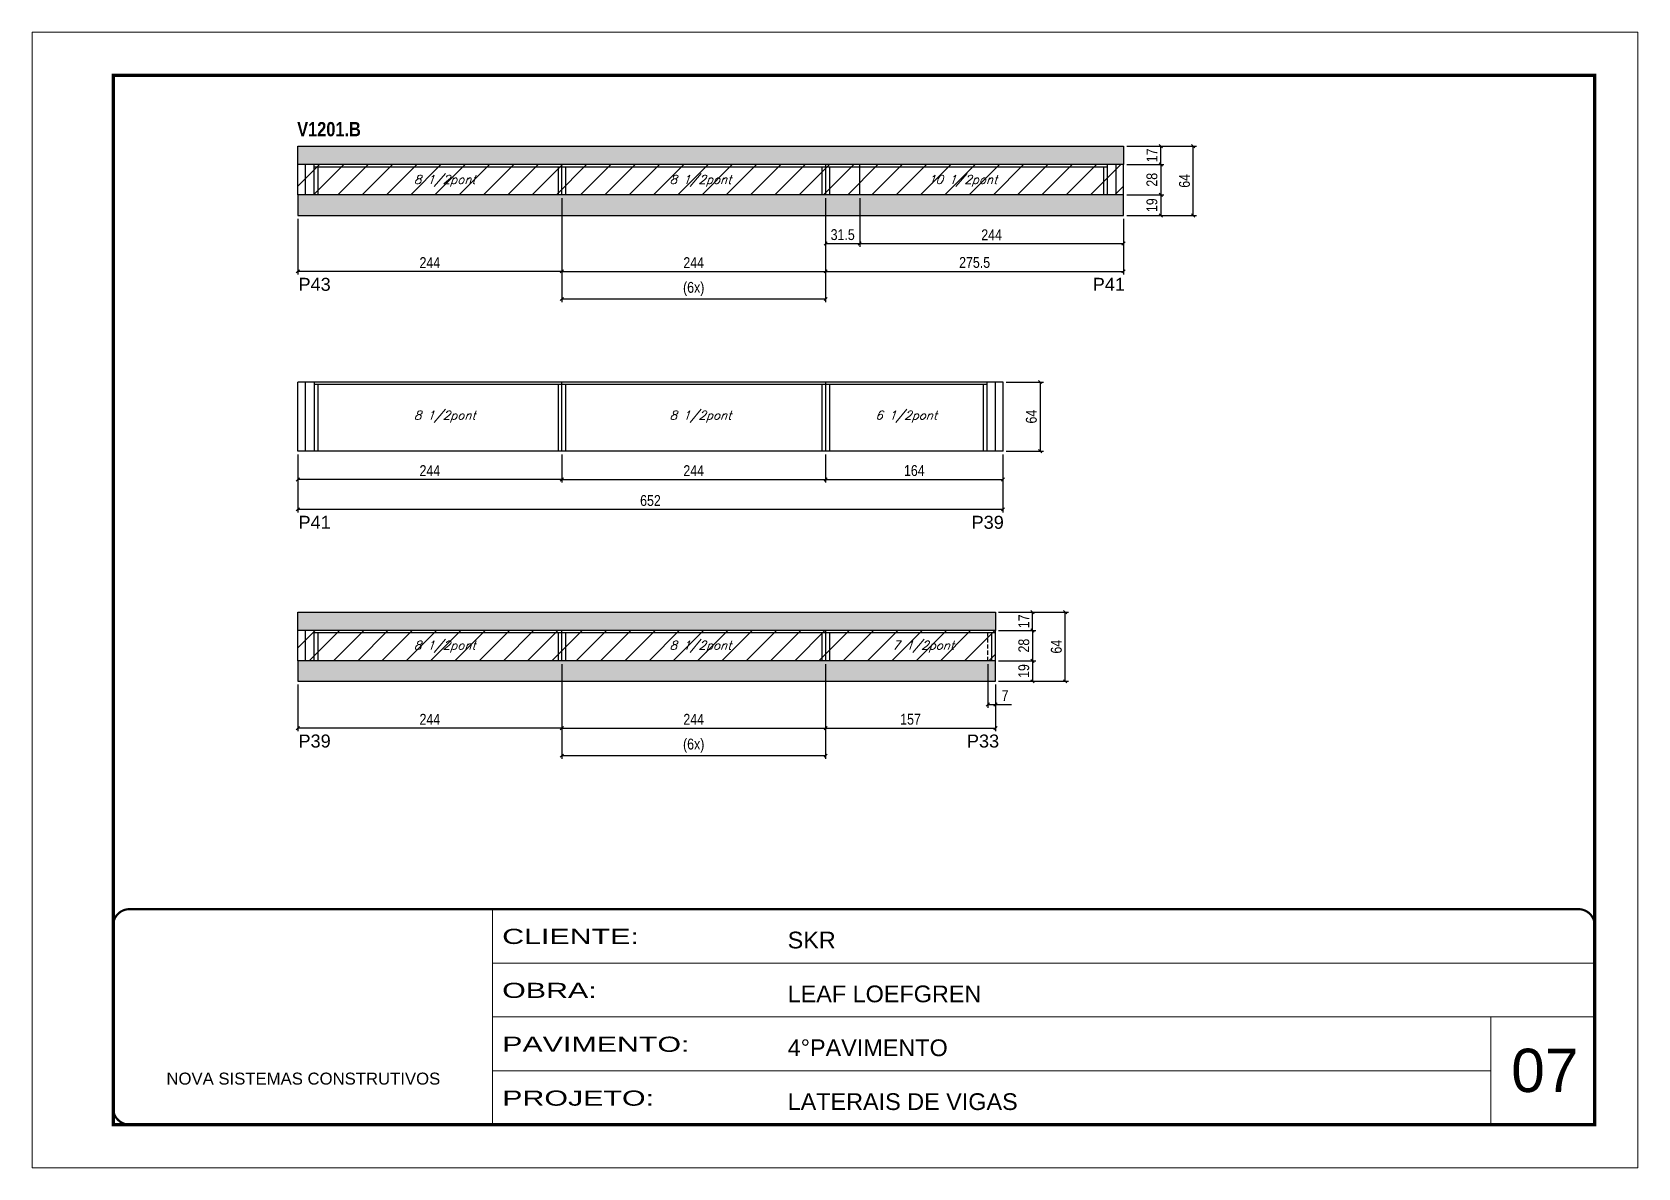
# Model space of a CAD drawing. Extents: x 3309 to 9563, y -2522 to 14608.
# Drawn here: x 6493 to 7978, y 12409 to 13459 of the extents above; entities that cross this region are included whole.
import ezdxf

# ---------------------------------------------------------------- set-up
doc = ezdxf.new("R2010")
doc.units = 0
for name, pattern in [('CONTINUO', [0]), ('DASHED', [0.75, 0.5, -0.25]), ('HIDDEN', [0.375, 0.25, -0.125])]:
    doc.linetypes.add(name, pattern=pattern)
for name, color, linetype in [('5', 5, 'Continuous'), ('COTA', 241, 'Continuous'), ('NOMENCLATURA', 7, 'Continuous'), ('Painéis', 200, 'Continuous'), ('SARR_2.2x7', 40, 'Continuous'), ('SARR_3.5x7', 81, 'Continuous'), ('texto', 7, 'Continuous')]:
    doc.layers.add(name, color=color, linetype=linetype)
for name, color, linetype, lineweight in [('CARIMBO', 255, 'Continuous', 9), ('Folhas', 255, 'Continuous', 9), ('Hachura', 251, 'Continuous', 9), ('SARRAFO DE PRESSAO', 251, 'DASHED', 9)]:
    doc.layers.add(name, color=color, linetype=linetype, lineweight=lineweight)
doc.styles.add('ARIAL', font='arial.ttf')
doc.styles.add('COTA TECNICA', font='techl___.ttf', dxfattribs={"height": 10})
doc.styles.add('Romans', font='romans.shx')
doc.styles.get("Standard").update_dxf_attribs({"font": 'arial.ttf'})
doc.styles.add('TECNICA', font='techb___.ttf', dxfattribs={"height": 10})
doc.styles.add('Tecnologia', font='')
doc.styles.get('Tecnologia').set_extended_font_data('Forgotten Futurist')
doc.dimstyles.new('PAINEL', dxfattribs={"dimtxt": 10, "dimasz": 3, "dimexe": 3, "dimexo": 3, "dimgap": 3, "dimtad": 1, "dimdec": 1, "dimzin": 12, "dimdsep": 46, "dimtxsty": 'COTA TECNICA', "dimblk1": 'OBLIQUE', "dimblk2": 'OBLIQUE', "dimsah": 1, "dimcen": 0.9, "dimclrd": 4, "dimclre": 4, "dimclrt": 240, "dimadec": 1, "dimazin": 3, "dimtfac": 1, "dimtdec": 1, "dimtmove": 0, "dimatfit": 3, "dimfxl": 1, "dimtolj": 1, "dimtzin": 12, "dimarcsym": 0})

# ---------------------------------------------------------------- blocks, each defined once
blk = doc.blocks.new('9999999999')
at = {"color": 30, "linetype": 'CONTINUO'}
for p, q in [((98564.6, 34230.2), (98564.6, 34429.4)), ((98564.6, 34379.6), (99584, 34379.6)), ((98564.6, 34329.8), (99488, 34329.8)), ((99584, 34329.8), (99488, 34329.8)), ((99488, 34329.8), (99488, 34230.2)), ((98564.6, 34280), (99488, 34280))]:
    blk.add_line(p, q, dxfattribs=at)
at = {"color": 30, "linetype": 'CONTINUO', "const_width": 2}
blk.add_lwpolyline([(99584, 34230.2), (99584, 34414.4, 0.414214), (99569, 34429.4), (98229, 34429.4, 0.414214), (98214, 34414.4), (98214, 34245.2, 0.414214), (98229, 34230.2), (99584, 34230.2)], format="xyb", dxfattribs=at)
at = {"layer": 'Folhas'}
blk.add_lwpolyline([(98139, 34190.2), (99624, 34190.2), (99624, 35240.2), (98139, 35240.2)], close=True, dxfattribs=at)
at = {"layer": 'Folhas', "color": 30, "const_width": 3}
blk.add_lwpolyline([(98214, 34230.2), (99584, 34230.2), (99584, 35200.2), (98214, 35200.2)], close=True, dxfattribs=at)
at = {"color": 7, "linetype": 'Continuous', "ltscale": 5, "style": 'ARIAL'}
for s, height, p in [('SKR', 15.48, (98837.7, 34393.1)), ('LEAF LOEFGREN', 15.483, (98837.7, 34343.3)), ('4°PAVIMENTO', 15.483, (98837.7, 34293.5)), ('NOVA SISTEMAS CONSTRUTIVOS', 11.059, (98263.2, 34267.2)), ('LATERAIS DE VIGAS', 15.483, (98837.7, 34243.7))]:
    blk.add_text(s, height=height, dxfattribs=at).set_placement(p)
at = {"layer": 'Folhas', "color": 7, "style": 'Tecnologia', "width": 1.5}
for s, p in [('CLIENTE:', (98573.7, 34397.2)), ('OBRA:', (98573.7, 34347.3)), ('PAVIMENTO:', (98573.7, 34297.5)), ('PROJETO:', (98573.7, 34247.7))]:
    blk.add_text(s, height=14, dxfattribs=at).set_placement(p)
blk = doc.blocks.new('_Oblique')
at = {"color": 0, "linetype": 'ByBlock', "lineweight": -2}
blk.add_line((-0.5, -0.5), (0.5, 0.5), dxfattribs=at)
blk = doc.blocks.new('*D904')
at = {"layer": 'COTA', "color": 4, "linetype": 'ByBlock', "lineweight": -2, "transparency": 16777216}
for p, q in [((6982.7, 13305.8), (6982.7, 13235.1)), ((6738.7, 13286.8), (6738.7, 13235.1)), ((6982.7, 13238.1), (6738.7, 13238.1))]:
    blk.add_line(p, q, dxfattribs=at)
at = {"layer": 'Defpoints', "color": 0, "linetype": 'ByBlock', "transparency": 16777216}
for p in [(6982.7, 13308.8), (6738.7, 13289.8), (6738.7, 13238.1)]:
    blk.add_point(p, dxfattribs=at)
at = {"layer": 'COTA', "color": 4, "linetype": 'ByBlock', "lineweight": -2, "transparency": 16777216, "xscale": 3, "yscale": 3, "zscale": 3, "rotation": 180}
blk.add_blockref('_Oblique', (6738.7, 13238.1), dxfattribs=at)
at = {"layer": 'COTA', "color": 4, "linetype": 'ByBlock', "lineweight": -2, "transparency": 16777216, "xscale": 3, "yscale": 3, "zscale": 3}
blk.add_blockref('_Oblique', (6982.7, 13238.1), dxfattribs=at)
at = {"layer": 'COTA', "color": 240, "linetype": 'ByBlock', "transparency": 16777216, "insert": (6860.7, 13246.2), "char_height": 10, "attachment_point": 5, "style": 'COTA TECNICA'}
blk.add_mtext('\\A1;244', dxfattribs=at)
blk = doc.blocks.new('*D905')
at = {"layer": 'COTA', "color": 4, "lineweight": -2, "transparency": 16777216}
for p, q in [((6982.7, 13305.8), (6982.7, 13235.1)), ((7226.7, 13305.8), (7226.7, 13235.1)), ((6982.7, 13238.1), (7226.7, 13238.1))]:
    blk.add_line(p, q, dxfattribs=at)
at = {"layer": 'Defpoints', "color": 0, "transparency": 16777216}
for p in [(6982.7, 13308.8, 0), (7226.7, 13308.8, 0), (7226.7, 13238.1)]:
    blk.add_point(p, dxfattribs=at)
at = {"layer": 'COTA', "color": 4, "lineweight": -2, "transparency": 16777216, "xscale": 3, "yscale": 3, "zscale": 3, "rotation": 180}
blk.add_blockref('_Oblique', (6982.7, 13238.1), dxfattribs=at)
at = {"layer": 'COTA', "color": 4, "lineweight": -2, "transparency": 16777216, "xscale": 3, "yscale": 3, "zscale": 3}
blk.add_blockref('_Oblique', (7226.7, 13238.1), dxfattribs=at)
at = {"layer": 'COTA', "color": 240, "transparency": 16777216, "insert": (7104.7, 13246.2), "char_height": 10, "attachment_point": 5, "style": 'COTA TECNICA'}
blk.add_mtext('\\A1;244', dxfattribs=at)
blk = doc.blocks.new('*D906')
at = {"layer": 'COTA', "color": 4, "lineweight": -2, "transparency": 16777216}
for p, q in [((7226.7, 13305.8), (7226.7, 13235.1)), ((7502.2, 13286.8), (7502.2, 13235.1)), ((7226.7, 13238.1), (7502.2, 13238.1))]:
    blk.add_line(p, q, dxfattribs=at)
at = {"layer": 'Defpoints', "color": 0, "transparency": 16777216}
for p in [(7226.7, 13308.8, 0), (7502.2, 13289.8), (7502.2, 13238.1)]:
    blk.add_point(p, dxfattribs=at)
at = {"layer": 'COTA', "color": 4, "lineweight": -2, "transparency": 16777216, "xscale": 3, "yscale": 3, "zscale": 3, "rotation": 180}
blk.add_blockref('_Oblique', (7226.7, 13238.1), dxfattribs=at)
at = {"layer": 'COTA', "color": 4, "lineweight": -2, "transparency": 16777216, "xscale": 3, "yscale": 3, "zscale": 3}
blk.add_blockref('_Oblique', (7502.2, 13238.1), dxfattribs=at)
at = {"layer": 'COTA', "color": 240, "transparency": 16777216, "insert": (7364.5, 13246.3), "char_height": 10, "attachment_point": 5, "style": 'COTA TECNICA'}
blk.add_mtext('\\A1;275.5', dxfattribs=at)
blk = doc.blocks.new('*D907')
at = {"layer": 'COTA', "color": 4, "lineweight": -2, "transparency": 16777216}
for p, q in [((7505.2, 13336.8), (7539.6, 13336.8)), ((7536.6, 13336.8), (7536.6, 13308.8)), ((7505.2, 13308.8), (7539.6, 13308.8))]:
    blk.add_line(p, q, dxfattribs=at)
at = {"layer": 'Defpoints', "color": 0, "transparency": 16777216}
for p in [(7502.2, 13336.8, 0), (7502.2, 13308.8, 0), (7536.6, 13308.8)]:
    blk.add_point(p, dxfattribs=at)
at = {"layer": 'COTA', "color": 4, "lineweight": -2, "transparency": 16777216, "xscale": 3, "yscale": 3, "zscale": 3}
for p, rotation in [((7536.6, 13336.8), 90), ((7536.6, 13308.8), 270)]:
    blk.add_blockref('_Oblique', p, dxfattribs=dict(at, rotation=rotation))
at = {"layer": 'COTA', "color": 240, "transparency": 16777216, "insert": (7528.5, 13322.8), "char_height": 10, "attachment_point": 5, "rotation": 90, "style": 'COTA TECNICA'}
blk.add_mtext('\\A1;28', dxfattribs=at)
blk = doc.blocks.new('*D908')
at = {"layer": 'COTA', "color": 4, "lineweight": -2, "transparency": 16777216}
for p, q in [((6982.7, 13305.8), (6982.7, 13209.6)), ((7226.7, 13305.8), (7226.7, 13209.6)), ((6982.7, 13212.6), (7226.7, 13212.6))]:
    blk.add_line(p, q, dxfattribs=at)
at = {"layer": 'Defpoints', "color": 0, "transparency": 16777216}
for p in [(6982.7, 13308.8, 0), (7226.7, 13308.8, 0), (7226.7, 13212.6)]:
    blk.add_point(p, dxfattribs=at)
at = {"layer": 'COTA', "color": 4, "lineweight": -2, "transparency": 16777216, "xscale": 3, "yscale": 3, "zscale": 3, "rotation": 180}
blk.add_blockref('_Oblique', (6982.7, 13212.6), dxfattribs=at)
at = {"layer": 'COTA', "color": 4, "lineweight": -2, "transparency": 16777216, "xscale": 3, "yscale": 3, "zscale": 3}
blk.add_blockref('_Oblique', (7226.7, 13212.6), dxfattribs=at)
at = {"layer": 'COTA', "color": 240, "transparency": 16777216, "insert": (7104.7, 13221.8), "char_height": 10, "attachment_point": 5, "style": 'COTA TECNICA'}
blk.add_mtext('\\A1;(6x)', dxfattribs=at)
blk = doc.blocks.new('*D909')
at = {"layer": 'COTA', "color": 4, "lineweight": -2, "transparency": 16777216}
for p, q in [((7505.2, 13308.8), (7539.6, 13308.8)), ((7536.6, 13308.8), (7536.6, 13289.8)), ((7505.2, 13289.8), (7539.6, 13289.8))]:
    blk.add_line(p, q, dxfattribs=at)
at = {"layer": 'Defpoints', "color": 0, "transparency": 16777216}
for p in [(7502.2, 13308.8, 0), (7502.2, 13289.8), (7536.6, 13289.8)]:
    blk.add_point(p, dxfattribs=at)
at = {"layer": 'COTA', "color": 4, "lineweight": -2, "transparency": 16777216, "xscale": 3, "yscale": 3, "zscale": 3}
for p, rotation in [((7536.6, 13308.8), 90), ((7536.6, 13289.8), 270)]:
    blk.add_blockref('_Oblique', p, dxfattribs=dict(at, rotation=rotation))
at = {"layer": 'COTA', "color": 240, "transparency": 16777216, "insert": (7528.5, 13299.3), "char_height": 10, "attachment_point": 5, "rotation": 90, "style": 'COTA TECNICA'}
blk.add_mtext('\\A1;19', dxfattribs=at)
blk = doc.blocks.new('*D910')
at = {"layer": 'COTA', "color": 4, "lineweight": -2, "transparency": 16777216}
for p, q in [((7505.2, 13353.8), (7569.7, 13353.8)), ((7566.7, 13289.8), (7566.7, 13353.8)), ((7505.2, 13289.8), (7569.7, 13289.8))]:
    blk.add_line(p, q, dxfattribs=at)
at = {"layer": 'Defpoints', "color": 0, "transparency": 16777216}
for p in [(7502.2, 13353.8, 0), (7566.7, 13353.8), (7502.2, 13289.8)]:
    blk.add_point(p, dxfattribs=at)
at = {"layer": 'COTA', "color": 4, "lineweight": -2, "transparency": 16777216, "xscale": 3, "yscale": 3, "zscale": 3}
for p, rotation in [((7566.7, 13353.8), 90), ((7566.7, 13289.8), 270)]:
    blk.add_blockref('_Oblique', p, dxfattribs=dict(at, rotation=rotation))
at = {"layer": 'COTA', "color": 240, "transparency": 16777216, "insert": (7558.6, 13321.8), "char_height": 10, "attachment_point": 5, "rotation": 90, "style": 'COTA TECNICA'}
blk.add_mtext('\\A1;64', dxfattribs=at)
blk = doc.blocks.new('*D911')
at = {"layer": 'COTA', "color": 4, "lineweight": -2, "transparency": 16777216}
for p, q in [((7505.2, 13353.8), (7539.6, 13353.8)), ((7536.6, 13336.8), (7536.6, 13353.8)), ((7505.2, 13336.8), (7539.6, 13336.8))]:
    blk.add_line(p, q, dxfattribs=at)
at = {"layer": 'Defpoints', "color": 0, "transparency": 16777216}
for p in [(7502.2, 13353.8, 0), (7536.6, 13353.8), (7502.2, 13336.8, 0)]:
    blk.add_point(p, dxfattribs=at)
at = {"layer": 'COTA', "color": 4, "lineweight": -2, "transparency": 16777216, "xscale": 3, "yscale": 3, "zscale": 3}
for p, rotation in [((7536.6, 13353.8), 90), ((7536.6, 13336.8), 270)]:
    blk.add_blockref('_Oblique', p, dxfattribs=dict(at, rotation=rotation))
at = {"layer": 'COTA', "color": 240, "transparency": 16777216, "insert": (7528.5, 13345.3), "char_height": 10, "attachment_point": 5, "rotation": 90, "style": 'COTA TECNICA'}
blk.add_mtext('\\A1;17', dxfattribs=at)
blk = doc.blocks.new('*D912')
at = {"layer": 'COTA', "color": 4, "lineweight": -2, "transparency": 16777216}
for p, q in [((7226.7, 13305.8), (7226.7, 13260.8)), ((7258.2, 13305.8), (7258.2, 13260.8)), ((7226.7, 13263.8), (7258.2, 13263.8))]:
    blk.add_line(p, q, dxfattribs=at)
at = {"layer": 'Defpoints', "color": 0, "transparency": 16777216}
for p in [(7226.7, 13308.8, 0), (7258.2, 13308.8, 0), (7258.2, 13263.8)]:
    blk.add_point(p, dxfattribs=at)
at = {"layer": 'COTA', "color": 4, "lineweight": -2, "transparency": 16777216, "xscale": 3, "yscale": 3, "zscale": 3, "rotation": 180}
blk.add_blockref('_Oblique', (7226.7, 13263.8), dxfattribs=at)
at = {"layer": 'COTA', "color": 4, "lineweight": -2, "transparency": 16777216, "xscale": 3, "yscale": 3, "zscale": 3}
blk.add_blockref('_Oblique', (7258.2, 13263.8), dxfattribs=at)
at = {"layer": 'COTA', "color": 240, "transparency": 16777216, "insert": (7242.5, 13272), "char_height": 10, "attachment_point": 5, "style": 'COTA TECNICA'}
blk.add_mtext('\\A1;31.5', dxfattribs=at)
blk = doc.blocks.new('*D913')
at = {"layer": 'COTA', "color": 4, "lineweight": -2, "transparency": 16777216}
for p, q in [((7258.2, 13305.8), (7258.2, 13260.8)), ((7502.2, 13286.8), (7502.2, 13260.8)), ((7258.2, 13263.8), (7502.2, 13263.8))]:
    blk.add_line(p, q, dxfattribs=at)
at = {"layer": 'Defpoints', "color": 0, "transparency": 16777216}
for p in [(7258.2, 13308.8, 0), (7502.2, 13289.8, 0), (7502.2, 13263.8)]:
    blk.add_point(p, dxfattribs=at)
at = {"layer": 'COTA', "color": 4, "lineweight": -2, "transparency": 16777216, "xscale": 3, "yscale": 3, "zscale": 3, "rotation": 180}
blk.add_blockref('_Oblique', (7258.2, 13263.8), dxfattribs=at)
at = {"layer": 'COTA', "color": 4, "lineweight": -2, "transparency": 16777216, "xscale": 3, "yscale": 3, "zscale": 3}
blk.add_blockref('_Oblique', (7502.2, 13263.8), dxfattribs=at)
at = {"layer": 'COTA', "color": 240, "transparency": 16777216, "insert": (7380.2, 13271.9), "char_height": 10, "attachment_point": 5, "style": 'COTA TECNICA'}
blk.add_mtext('\\A1;244', dxfattribs=at)
blk = doc.blocks.new('*D2460')
at = {"layer": 'COTA', "color": 4, "linetype": 'ByBlock', "lineweight": -2, "transparency": 16777216}
for p, q in [((6738.7, 13068.8), (6738.7, 13042.8)), ((6982.7, 13068.8), (6982.7, 13042.8)), ((6982.7, 13045.8), (6738.7, 13045.8))]:
    blk.add_line(p, q, dxfattribs=at)
at = {"layer": 'Defpoints', "color": 0, "linetype": 'ByBlock', "transparency": 16777216}
for p in [(6738.7, 13071.8), (6982.7, 13071.8), (6738.7, 13045.8)]:
    blk.add_point(p, dxfattribs=at)
at = {"layer": 'COTA', "color": 4, "linetype": 'ByBlock', "lineweight": -2, "transparency": 16777216, "xscale": 3, "yscale": 3, "zscale": 3, "rotation": 180}
blk.add_blockref('_Oblique', (6738.7, 13045.8), dxfattribs=at)
at = {"layer": 'COTA', "color": 4, "linetype": 'ByBlock', "lineweight": -2, "transparency": 16777216, "xscale": 3, "yscale": 3, "zscale": 3}
blk.add_blockref('_Oblique', (6982.7, 13045.8), dxfattribs=at)
at = {"layer": 'COTA', "color": 240, "linetype": 'ByBlock', "transparency": 16777216, "insert": (6860.7, 13053.9), "char_height": 10, "attachment_point": 5, "style": 'COTA TECNICA'}
blk.add_mtext('\\A1;244', dxfattribs=at)
blk = doc.blocks.new('*D2462')
at = {"layer": 'COTA', "color": 4, "linetype": 'ByBlock', "lineweight": -2, "transparency": 16777216}
for p, q in [((6738.7, 13068.8), (6738.7, 13015.1)), ((7390.7, 13068.8), (7390.7, 13015.1)), ((7390.7, 13018.1), (6738.7, 13018.1))]:
    blk.add_line(p, q, dxfattribs=at)
at = {"layer": 'Defpoints', "color": 0, "linetype": 'ByBlock', "transparency": 16777216}
for p in [(6738.7, 13071.8), (7390.7, 13071.8), (6738.7, 13018.1)]:
    blk.add_point(p, dxfattribs=at)
at = {"layer": 'COTA', "color": 4, "linetype": 'ByBlock', "lineweight": -2, "transparency": 16777216, "xscale": 3, "yscale": 3, "zscale": 3, "rotation": 180}
blk.add_blockref('_Oblique', (6738.7, 13018.1), dxfattribs=at)
at = {"layer": 'COTA', "color": 4, "linetype": 'ByBlock', "lineweight": -2, "transparency": 16777216, "xscale": 3, "yscale": 3, "zscale": 3}
blk.add_blockref('_Oblique', (7390.7, 13018.1), dxfattribs=at)
at = {"layer": 'COTA', "color": 240, "linetype": 'ByBlock', "transparency": 16777216, "insert": (7064.7, 13026.2), "char_height": 10, "attachment_point": 5, "style": 'COTA TECNICA'}
blk.add_mtext('\\A1;652', dxfattribs=at)
blk = doc.blocks.new('*D2461')
at = {"layer": 'COTA', "color": 4, "lineweight": -2, "transparency": 16777216}
for p, q in [((6982.7, 13068.8), (6982.7, 13042.8)), ((7226.7, 13068.8), (7226.7, 13042.8)), ((6982.7, 13045.8), (7226.7, 13045.8))]:
    blk.add_line(p, q, dxfattribs=at)
at = {"layer": 'Defpoints', "color": 0, "transparency": 16777216}
for p in [(6982.7, 13071.8, 0), (7226.7, 13071.8, 0), (7226.7, 13045.8)]:
    blk.add_point(p, dxfattribs=at)
at = {"layer": 'COTA', "color": 4, "lineweight": -2, "transparency": 16777216, "xscale": 3, "yscale": 3, "zscale": 3, "rotation": 180}
blk.add_blockref('_Oblique', (6982.7, 13045.8), dxfattribs=at)
at = {"layer": 'COTA', "color": 4, "lineweight": -2, "transparency": 16777216, "xscale": 3, "yscale": 3, "zscale": 3}
blk.add_blockref('_Oblique', (7226.7, 13045.8), dxfattribs=at)
at = {"layer": 'COTA', "color": 240, "transparency": 16777216, "insert": (7104.7, 13053.9), "char_height": 10, "attachment_point": 5, "style": 'COTA TECNICA'}
blk.add_mtext('\\A1;244', dxfattribs=at)
blk = doc.blocks.new('*D2463')
at = {"layer": 'COTA', "color": 4, "lineweight": -2, "transparency": 16777216}
for p, q in [((7226.7, 13068.8), (7226.7, 13042.8)), ((7390.7, 13068.8), (7390.7, 13042.8)), ((7226.7, 13045.8), (7390.7, 13045.8))]:
    blk.add_line(p, q, dxfattribs=at)
at = {"layer": 'Defpoints', "color": 0, "transparency": 16777216}
for p in [(7226.7, 13071.8, 0), (7390.7, 13071.8, 0), (7390.7, 13045.8)]:
    blk.add_point(p, dxfattribs=at)
at = {"layer": 'COTA', "color": 4, "lineweight": -2, "transparency": 16777216, "xscale": 3, "yscale": 3, "zscale": 3, "rotation": 180}
blk.add_blockref('_Oblique', (7226.7, 13045.8), dxfattribs=at)
at = {"layer": 'COTA', "color": 4, "lineweight": -2, "transparency": 16777216, "xscale": 3, "yscale": 3, "zscale": 3}
blk.add_blockref('_Oblique', (7390.7, 13045.8), dxfattribs=at)
at = {"layer": 'COTA', "color": 240, "transparency": 16777216, "insert": (7308.7, 13053.9), "char_height": 10, "attachment_point": 5, "style": 'COTA TECNICA'}
blk.add_mtext('\\A1;164', dxfattribs=at)
blk = doc.blocks.new('*D2464')
at = {"layer": 'COTA', "color": 4, "lineweight": -2, "transparency": 16777216}
for p, q in [((7393.7, 13135.8), (7428.1, 13135.8)), ((7425.1, 13135.8), (7425.1, 13071.8)), ((7393.7, 13071.8), (7428.1, 13071.8))]:
    blk.add_line(p, q, dxfattribs=at)
at = {"layer": 'Defpoints', "color": 0, "transparency": 16777216}
for p in [(7390.7, 13135.8, 0), (7390.7, 13071.8, 0), (7425.1, 13071.8)]:
    blk.add_point(p, dxfattribs=at)
at = {"layer": 'COTA', "color": 4, "lineweight": -2, "transparency": 16777216, "xscale": 3, "yscale": 3, "zscale": 3}
for p, rotation in [((7425.1, 13135.8), 90), ((7425.1, 13071.8), 270)]:
    blk.add_blockref('_Oblique', p, dxfattribs=dict(at, rotation=rotation))
at = {"layer": 'COTA', "color": 240, "transparency": 16777216, "insert": (7417, 13103.8), "char_height": 10, "attachment_point": 5, "rotation": 90, "style": 'COTA TECNICA'}
blk.add_mtext('\\A1;64', dxfattribs=at)
blk = doc.blocks.new('*D2465')
at = {"layer": 'COTA', "color": 4, "linetype": 'ByBlock', "lineweight": -2, "transparency": 16777216}
for p, q in [((6982.7, 12875.1), (6982.7, 12812.9)), ((6738.7, 12856.1), (6738.7, 12812.9)), ((6982.7, 12815.9), (6738.7, 12815.9))]:
    blk.add_line(p, q, dxfattribs=at)
at = {"layer": 'Defpoints', "color": 0, "linetype": 'ByBlock', "transparency": 16777216}
for p in [(6982.7, 12878.1), (6738.7, 12859.1), (6738.7, 12815.9)]:
    blk.add_point(p, dxfattribs=at)
at = {"layer": 'COTA', "color": 4, "linetype": 'ByBlock', "lineweight": -2, "transparency": 16777216, "xscale": 3, "yscale": 3, "zscale": 3, "rotation": 180}
blk.add_blockref('_Oblique', (6738.7, 12815.9), dxfattribs=at)
at = {"layer": 'COTA', "color": 4, "linetype": 'ByBlock', "lineweight": -2, "transparency": 16777216, "xscale": 3, "yscale": 3, "zscale": 3}
blk.add_blockref('_Oblique', (6982.7, 12815.9), dxfattribs=at)
at = {"layer": 'COTA', "color": 240, "linetype": 'ByBlock', "transparency": 16777216, "insert": (6860.7, 12824), "char_height": 10, "attachment_point": 5, "style": 'COTA TECNICA'}
blk.add_mtext('\\A1;244', dxfattribs=at)
blk = doc.blocks.new('*D2466')
at = {"layer": 'COTA', "color": 4, "lineweight": -2, "transparency": 16777216}
for p, q in [((6982.7, 12875.1), (6982.7, 12812.9)), ((7226.7, 12875.1), (7226.7, 12812.9)), ((6982.7, 12815.9), (7226.7, 12815.9))]:
    blk.add_line(p, q, dxfattribs=at)
at = {"layer": 'Defpoints', "color": 0, "transparency": 16777216}
for p in [(6982.7, 12878.1, 0), (7226.7, 12878.1, 0), (7226.7, 12815.9)]:
    blk.add_point(p, dxfattribs=at)
at = {"layer": 'COTA', "color": 4, "lineweight": -2, "transparency": 16777216, "xscale": 3, "yscale": 3, "zscale": 3, "rotation": 180}
blk.add_blockref('_Oblique', (6982.7, 12815.9), dxfattribs=at)
at = {"layer": 'COTA', "color": 4, "lineweight": -2, "transparency": 16777216, "xscale": 3, "yscale": 3, "zscale": 3}
blk.add_blockref('_Oblique', (7226.7, 12815.9), dxfattribs=at)
at = {"layer": 'COTA', "color": 240, "transparency": 16777216, "insert": (7104.7, 12824), "char_height": 10, "attachment_point": 5, "style": 'COTA TECNICA'}
blk.add_mtext('\\A1;244', dxfattribs=at)
blk = doc.blocks.new('*D2467')
at = {"layer": 'COTA', "color": 4, "lineweight": -2, "transparency": 16777216}
for p, q in [((7226.7, 12875.1), (7226.7, 12812.9)), ((7383.7, 12856.1), (7383.7, 12812.9)), ((7226.7, 12815.9), (7383.7, 12815.9))]:
    blk.add_line(p, q, dxfattribs=at)
at = {"layer": 'Defpoints', "color": 0, "transparency": 16777216}
for p in [(7226.7, 12878.1, 0), (7383.7, 12859.1), (7383.7, 12815.9)]:
    blk.add_point(p, dxfattribs=at)
at = {"layer": 'COTA', "color": 4, "lineweight": -2, "transparency": 16777216, "xscale": 3, "yscale": 3, "zscale": 3, "rotation": 180}
blk.add_blockref('_Oblique', (7226.7, 12815.9), dxfattribs=at)
at = {"layer": 'COTA', "color": 4, "lineweight": -2, "transparency": 16777216, "xscale": 3, "yscale": 3, "zscale": 3}
blk.add_blockref('_Oblique', (7383.7, 12815.9), dxfattribs=at)
at = {"layer": 'COTA', "color": 240, "transparency": 16777216, "insert": (7305.2, 12824), "char_height": 10, "attachment_point": 5, "style": 'COTA TECNICA'}
blk.add_mtext('\\A1;157', dxfattribs=at)
blk = doc.blocks.new('*D2468')
at = {"layer": 'COTA', "color": 4, "lineweight": -2, "transparency": 16777216}
for p, q in [((7386.7, 12906.1), (7421.1, 12906.1)), ((7418.1, 12906.1), (7418.1, 12878.1)), ((7386.7, 12878.1), (7421.1, 12878.1))]:
    blk.add_line(p, q, dxfattribs=at)
at = {"layer": 'Defpoints', "color": 0, "transparency": 16777216}
for p in [(7383.7, 12906.1, 0), (7383.7, 12878.1, 0), (7418.1, 12878.1)]:
    blk.add_point(p, dxfattribs=at)
at = {"layer": 'COTA', "color": 4, "lineweight": -2, "transparency": 16777216, "xscale": 3, "yscale": 3, "zscale": 3}
for p, rotation in [((7418.1, 12906.1), 90), ((7418.1, 12878.1), 270)]:
    blk.add_blockref('_Oblique', p, dxfattribs=dict(at, rotation=rotation))
at = {"layer": 'COTA', "color": 240, "transparency": 16777216, "insert": (7410, 12892.1), "char_height": 10, "attachment_point": 5, "rotation": 90, "style": 'COTA TECNICA'}
blk.add_mtext('\\A1;28', dxfattribs=at)
blk = doc.blocks.new('*D2469')
at = {"layer": 'COTA', "color": 4, "lineweight": -2, "transparency": 16777216}
for p, q in [((6982.7, 12875.1), (6982.7, 12787.4)), ((7226.7, 12875.1), (7226.7, 12787.4)), ((6982.7, 12790.4), (7226.7, 12790.4))]:
    blk.add_line(p, q, dxfattribs=at)
at = {"layer": 'Defpoints', "color": 0, "transparency": 16777216}
for p in [(6982.7, 12878.1, 0), (7226.7, 12878.1, 0), (7226.7, 12790.4)]:
    blk.add_point(p, dxfattribs=at)
at = {"layer": 'COTA', "color": 4, "lineweight": -2, "transparency": 16777216, "xscale": 3, "yscale": 3, "zscale": 3, "rotation": 180}
blk.add_blockref('_Oblique', (6982.7, 12790.4), dxfattribs=at)
at = {"layer": 'COTA', "color": 4, "lineweight": -2, "transparency": 16777216, "xscale": 3, "yscale": 3, "zscale": 3}
blk.add_blockref('_Oblique', (7226.7, 12790.4), dxfattribs=at)
at = {"layer": 'COTA', "color": 240, "transparency": 16777216, "insert": (7104.7, 12799.6), "char_height": 10, "attachment_point": 5, "style": 'COTA TECNICA'}
blk.add_mtext('\\A1;(6x)', dxfattribs=at)
blk = doc.blocks.new('*D2470')
at = {"layer": 'COTA', "color": 4, "lineweight": -2, "transparency": 16777216}
for p, q in [((7376.7, 12875.1), (7376.7, 12834.7)), ((7383.7, 12856.1), (7383.7, 12834.7)), ((7376.7, 12837.7), (7383.7, 12837.7)), ((7383.7, 12837.7), (7398.5, 12837.7))]:
    blk.add_line(p, q, dxfattribs=at)
at = {"layer": 'Defpoints', "color": 0, "transparency": 16777216}
for p in [(7376.7, 12878.1, 0), (7383.7, 12859.1), (7383.7, 12837.7)]:
    blk.add_point(p, dxfattribs=at)
at = {"layer": 'COTA', "color": 4, "lineweight": -2, "transparency": 16777216, "xscale": 3, "yscale": 3, "zscale": 3, "rotation": 180}
blk.add_blockref('_Oblique', (7376.7, 12837.7), dxfattribs=at)
at = {"layer": 'COTA', "color": 4, "lineweight": -2, "transparency": 16777216, "xscale": 3, "yscale": 3, "zscale": 3}
blk.add_blockref('_Oblique', (7383.7, 12837.7), dxfattribs=at)
at = {"layer": 'COTA', "color": 240, "transparency": 16777216, "insert": (7392.6, 12845.8), "char_height": 10, "attachment_point": 5, "style": 'COTA TECNICA'}
blk.add_mtext('\\A1;7', dxfattribs=at)
blk = doc.blocks.new('*D2471')
at = {"layer": 'COTA', "color": 4, "lineweight": -2, "transparency": 16777216}
for p, q in [((7386.7, 12878.1), (7421.1, 12878.1)), ((7418.1, 12878.1), (7418.1, 12859.1)), ((7386.7, 12859.1), (7421.1, 12859.1))]:
    blk.add_line(p, q, dxfattribs=at)
at = {"layer": 'Defpoints', "color": 0, "transparency": 16777216}
for p in [(7383.7, 12878.1, 0), (7383.7, 12859.1), (7418.1, 12859.1)]:
    blk.add_point(p, dxfattribs=at)
at = {"layer": 'COTA', "color": 4, "lineweight": -2, "transparency": 16777216, "xscale": 3, "yscale": 3, "zscale": 3}
for p, rotation in [((7418.1, 12878.1), 90), ((7418.1, 12859.1), 270)]:
    blk.add_blockref('_Oblique', p, dxfattribs=dict(at, rotation=rotation))
at = {"layer": 'COTA', "color": 240, "transparency": 16777216, "insert": (7410, 12868.6), "char_height": 10, "attachment_point": 5, "rotation": 90, "style": 'COTA TECNICA'}
blk.add_mtext('\\A1;19', dxfattribs=at)
blk = doc.blocks.new('*D2472')
at = {"layer": 'COTA', "color": 4, "lineweight": -2, "transparency": 16777216}
for p, q in [((7386.7, 12923.1), (7451.2, 12923.1)), ((7448.2, 12859.1), (7448.2, 12923.1)), ((7386.7, 12859.1), (7451.2, 12859.1))]:
    blk.add_line(p, q, dxfattribs=at)
at = {"layer": 'Defpoints', "color": 0, "transparency": 16777216}
for p in [(7383.7, 12923.1, 0), (7448.2, 12923.1), (7383.7, 12859.1)]:
    blk.add_point(p, dxfattribs=at)
at = {"layer": 'COTA', "color": 4, "lineweight": -2, "transparency": 16777216, "xscale": 3, "yscale": 3, "zscale": 3}
for p, rotation in [((7448.2, 12923.1), 90), ((7448.2, 12859.1), 270)]:
    blk.add_blockref('_Oblique', p, dxfattribs=dict(at, rotation=rotation))
at = {"layer": 'COTA', "color": 240, "transparency": 16777216, "insert": (7440.1, 12891.1), "char_height": 10, "attachment_point": 5, "rotation": 90, "style": 'COTA TECNICA'}
blk.add_mtext('\\A1;64', dxfattribs=at)
blk = doc.blocks.new('*D2473')
at = {"layer": 'COTA', "color": 4, "lineweight": -2, "transparency": 16777216}
for p, q in [((7386.7, 12923.1), (7421.1, 12923.1)), ((7418.1, 12906.1), (7418.1, 12923.1)), ((7386.7, 12906.1), (7421.1, 12906.1))]:
    blk.add_line(p, q, dxfattribs=at)
at = {"layer": 'Defpoints', "color": 0, "transparency": 16777216}
for p in [(7383.7, 12923.1, 0), (7418.1, 12923.1), (7383.7, 12906.1, 0)]:
    blk.add_point(p, dxfattribs=at)
at = {"layer": 'COTA', "color": 4, "lineweight": -2, "transparency": 16777216, "xscale": 3, "yscale": 3, "zscale": 3}
for p, rotation in [((7418.1, 12923.1), 90), ((7418.1, 12906.1), 270)]:
    blk.add_blockref('_Oblique', p, dxfattribs=dict(at, rotation=rotation))
at = {"layer": 'COTA', "color": 240, "transparency": 16777216, "insert": (7410, 12914.6), "char_height": 10, "attachment_point": 5, "rotation": 90, "style": 'COTA TECNICA'}
blk.add_mtext('\\A1;17', dxfattribs=at)

msp = doc.modelspace()

# ---------------------------------------------------------------- hatches: boundary and pattern name
at = {"layer": 'COTA'}
h = msp.add_hatch(dxfattribs=at)
h.set_pattern_fill('AR-CONC', color=256, scale=0.03)
h.set_pattern_definition([(50, (1191.809, 527.226), (5.46554, -0.4781726), [0.5715, -6.2865]), (355, (1191.809, 527.226), (-1.0573026, 5.7317054), [0.4572, -5.0292175]), (100.451445, (1192.2645, 527.186), (4.4082374, 5.2535326), [0.4857003, -5.3427073]), (46.1842, (1191.809, 528.75), (8.1323712, -1.2612698), [0.85725, -9.42975]), (96.63556, (1192.487, 528.645), (7.122124, 7.4227837), [0.7285507, -8.0140682]), (351.18415, (1191.809, 528.75), (7.122124, 7.4227837), [0.685799, -7.543792]), (21, (1192.571, 528.369), (4.5484317, -3.067956), [0.5715, -6.2865]), (326, (1192.571, 528.369), (1.8540609, 5.525639), [0.4572, -5.0292]), (71.451445, (1192.95, 528.1133), (6.4024926, 2.457683), [0.4857003, -5.3426981]), (37.5, (1191.809, 527.226), (0.0926581, 2.53665117), [0, -4.96824, 0, -5.1054, 0, -5.04825]), (7.5, (1191.809, 527.226), (2.0045899, 3.00541724), [0, -2.91084, 0, -4.85394, 0, -1.92405]), (327.5, (1190.1098, 527.226), (4.06771786, -0.17186232), [0, -1.905, 0, -5.9436, 0, -7.8867]), (317.5, (1189.3478, 527.226), (4.4438754, 0.7627947), [0, -2.4765, 0, -3.94716, 0, -5.6007])])
h.paths.add_polyline_path([(6738.74, 13353.77), (6738.74, 13336.77), (7502.24, 13336.77), (7502.24, 13353.77)])
h = msp.add_hatch(dxfattribs=at)
h.set_pattern_fill('AR-CONC', color=256, scale=0.03)
h.set_pattern_definition([(50, (1330.0473, 527.226), (5.46554, -0.4781726), [0.5715, -6.2865]), (355, (1330.047, 527.226), (-1.0573026, 5.7317054), [0.4572, -5.0292175]), (100.451445, (1330.503, 527.186), (4.4082374, 5.2535326), [0.4857003, -5.3427073]), (46.1842, (1330.047, 528.75), (8.1323712, -1.2612698), [0.85725, -9.42975]), (96.63556, (1330.725, 528.645), (7.122124, 7.4227837), [0.7285507, -8.0140682]), (351.18415, (1330.047, 528.75), (7.122124, 7.4227837), [0.685799, -7.543792]), (21, (1330.8093, 528.369), (4.5484317, -3.067956), [0.5715, -6.2865]), (326, (1330.809, 528.369), (1.8540609, 5.525639), [0.4572, -5.0292]), (71.451445, (1331.1883, 528.1133), (6.4024926, 2.457683), [0.4857003, -5.3426981]), (37.5, (1330.0473, 527.226), (0.0926581, 2.53665117), [0, -4.96824, 0, -5.1054, 0, -5.04825]), (7.5, (1330.0473, 527.226), (2.0045899, 3.00541724), [0, -2.91084, 0, -4.85394, 0, -1.92405]), (327.5, (1328.348, 527.226), (4.06771786, -0.17186232), [0, -1.905, 0, -5.9436, 0, -7.8867]), (317.5, (1327.586, 527.226), (4.4438754, 0.7627947), [0, -2.4765, 0, -3.94716, 0, -5.6007])])
h.paths.add_polyline_path([(7502.24, 13289.77), (7502.24, 13308.77), (6738.74, 13308.77), (6738.74, 13289.77)])
h = msp.add_hatch(dxfattribs=at)
h.set_pattern_fill('AR-CONC', color=256, scale=0.03)
h.set_pattern_definition([(50, (1191.809, 96.56), (5.46554, -0.4781726), [0.5715, -6.2865]), (355, (1191.809, 96.56), (-1.0573026, 5.7317054), [0.4572, -5.0292175]), (100.451445, (1192.2645, 96.52), (4.4082374, 5.2535326), [0.4857003, -5.3427073]), (46.1842, (1191.809, 98.084), (8.1323712, -1.2612698), [0.85725, -9.42975]), (96.63556, (1192.487, 97.979), (7.122124, 7.4227837), [0.7285507, -8.0140682]), (351.18415, (1191.809, 98.084), (7.122124, 7.4227837), [0.685799, -7.543792]), (21, (1192.571, 97.703), (4.5484317, -3.067956), [0.5715, -6.2865]), (326, (1192.571, 97.703), (1.8540609, 5.525639), [0.4572, -5.0292]), (71.451445, (1192.95, 97.4473), (6.4024926, 2.457683), [0.4857003, -5.3426981]), (37.5, (1191.809, 96.56), (0.0926581, 2.53665117), [0, -4.96824, 0, -5.1054, 0, -5.04825]), (7.5, (1191.809, 96.56), (2.0045899, 3.00541724), [0, -2.91084, 0, -4.85394, 0, -1.92405]), (327.5, (1190.1098, 96.56), (4.06771786, -0.17186232), [0, -1.905, 0, -5.9436, 0, -7.8867]), (317.5, (1189.3478, 96.56), (4.4438754, 0.7627947), [0, -2.4765, 0, -3.94716, 0, -5.6007])])
h.paths.add_polyline_path([(6738.74, 12923.11), (6738.74, 12906.11), (7383.74, 12906.11), (7383.74, 12923.11)])
h = msp.add_hatch(dxfattribs=at)
h.set_pattern_fill('AR-CONC', color=256, scale=0.03)
h.set_pattern_definition([(50, (1330.0473, 96.56), (5.46554, -0.4781726), [0.5715, -6.2865]), (355, (1330.047, 96.56), (-1.0573026, 5.7317054), [0.4572, -5.0292175]), (100.451445, (1330.503, 96.52), (4.4082374, 5.2535326), [0.4857003, -5.3427073]), (46.1842, (1330.047, 98.084), (8.1323712, -1.2612698), [0.85725, -9.42975]), (96.63556, (1330.725, 97.979), (7.122124, 7.4227837), [0.7285507, -8.014068]), (351.18415, (1330.047, 98.084), (7.122124, 7.4227837), [0.685799, -7.543792]), (21, (1330.8093, 97.703), (4.5484317, -3.067956), [0.5715, -6.2865]), (326, (1330.809, 97.703), (1.8540609, 5.525639), [0.4572, -5.0292]), (71.451445, (1331.1883, 97.4473), (6.4024926, 2.457683), [0.4857003, -5.3426981]), (37.5, (1330.0473, 96.56), (0.0926581, 2.53665117), [0, -4.96824, 0, -5.1054, 0, -5.04825]), (7.5, (1330.0473, 96.56), (2.0045899, 3.00541724), [0, -2.91084, 0, -4.85394, 0, -1.92405]), (327.5, (1328.348, 96.56), (4.06771786, -0.17186232), [0, -1.905, 0, -5.9436, 0, -7.8867]), (317.5, (1327.586, 96.56), (4.4438754, 0.7627947), [0, -2.4765, 0, -3.94716, 0, -5.6007])])
h.paths.add_polyline_path([(7383.74, 12859.11), (7383.74, 12878.11), (6738.74, 12878.11), (6738.74, 12859.11)])
at = {"layer": 'Hachura'}
h = msp.add_hatch(dxfattribs=at)
h.set_pattern_fill('ANSI31', color=256, scale=5)
h.paths.add_polyline_path([(6982.74, 13336.77), (6738.74, 13336.77), (6738.74, 13308.77), (6982.74, 13308.77)])
h.paths.add_polyline_path([(7226.74, 13336.77), (6982.74, 13336.77), (6982.74, 13308.77), (7226.74, 13308.77)])
h.paths.add_polyline_path([(7258.24, 13336.77), (7226.74, 13336.77), (7226.74, 13308.77), (7258.24, 13308.77)])
h.paths.add_polyline_path([(7502.24, 13336.77), (7258.24, 13336.77), (7258.24, 13308.77), (7502.24, 13308.77)])
h = msp.add_hatch(dxfattribs=at)
h.set_pattern_fill('ANSI31', color=256, scale=5)
h.paths.add_polyline_path([(6982.74, 12906.11), (6738.74, 12906.11), (6738.74, 12878.11), (6982.74, 12878.11)])
h.paths.add_polyline_path([(7226.74, 12906.11), (6982.74, 12906.11), (6982.74, 12878.11), (7226.74, 12878.11)])
h.paths.add_polyline_path([(7383.74, 12906.11), (7226.74, 12906.11), (7226.74, 12878.11), (7383.74, 12878.11)])

# ---------------------------------------------------------------- linework, layer by layer
at = {"layer": 'COTA'}
for p, q in [((6738.74, 13336.77), (6738.74, 13353.77)), ((6738.74, 13353.77), (7502.24, 13353.77)), ((7502.24, 13353.77), (7502.24, 13336.77)), ((6738.74, 13308.77), (6738.74, 13289.77)), ((7502.24, 13289.77, 0), (7502.24, 13308.77)), ((6738.74, 13289.77), (7502.24, 13289.77, 0)), ((6738.74, 12906.11), (6738.74, 12923.11)), ((6738.74, 12923.11), (7383.74, 12923.11)), ((7383.74, 12923.11), (7383.74, 12906.11)), ((6738.74, 12878.11), (6738.74, 12859.11)), ((7383.74, 12859.11, 0), (7383.74, 12878.11)), ((6738.74, 12859.11), (7383.74, 12859.11, 0))]:
    msp.add_line(p, q, dxfattribs=at)
at = {"layer": 'Painéis', "linetype": 'ByBlock'}
for p, q in [((7502.24, 13336.77), (6738.74, 13336.77)), ((6738.74, 13308.77), (6738.74, 13336.77)), ((6982.74, 13308.77), (6982.74, 13336.77)), ((7226.74, 13308.77), (7226.74, 13336.77)), ((7258.24, 13308.77), (7258.24, 13336.77)), ((7502.24, 13308.77), (7502.24, 13336.77)), ((7502.24, 13308.77), (6738.74, 13308.77)), ((7390.74, 13135.76), (6738.74, 13135.76)), ((6738.74, 13071.76), (6738.74, 13135.76)), ((6982.74, 13071.76), (6982.74, 13135.76)), ((7226.74, 13071.76), (7226.74, 13135.76)), ((7390.74, 13071.76), (7390.74, 13135.76)), ((7390.74, 13071.76), (6738.74, 13071.76)), ((7383.74, 12906.11), (6738.74, 12906.11)), ((6738.74, 12878.11), (6738.74, 12906.11)), ((6982.74, 12878.11), (6982.74, 12906.11)), ((7226.74, 12878.11), (7226.74, 12906.11)), ((7383.74, 12878.11), (7383.74, 12906.11)), ((7383.74, 12878.11), (6738.74, 12878.11))]:
    msp.add_line(p, q, dxfattribs=at)
at = {"layer": 'SARR_2.2x7', "linetype": 'Continuous'}
for p, q in [((6745.74, 13308.77), (6745.74, 13336.77)), ((7495.24, 13308.77), (7495.24, 13336.77)), ((6982.74, 13334.57), (6753.74, 13334.57)), ((7226.74, 13334.57), (6982.74, 13334.57)), ((7487.24, 13334.57), (7226.74, 13334.57)), ((6745.74, 13071.76), (6745.74, 13135.76)), ((6982.74, 13133.56), (6753.74, 13133.56)), ((7226.74, 13133.56), (6982.74, 13133.56)), ((7375.74, 13133.56), (7226.74, 13133.56)), ((7383.74, 13071.76), (7383.74, 13135.76)), ((6745.74, 12878.11), (6745.74, 12906.11)), ((6982.74, 12903.91), (6753.74, 12903.91)), ((7226.74, 12903.91), (6982.74, 12903.91)), ((7383.74, 12903.91), (7226.74, 12903.91))]:
    msp.add_line(p, q, dxfattribs=at)
at = {"layer": 'SARR_2.2x7', "linetype": 'HIDDEN', "ltscale": 15}
msp.add_line((7376.74, 12878.11), (7376.74, 12906.11), dxfattribs=at)
at = {"layer": 'SARR_3.5x7'}
for p, q in [((6753.74, 13308.77), (6753.74, 13336.77)), ((7487.24, 13308.77), (7487.24, 13336.77)), ((6757.24, 13334.57), (6757.24, 13308.77)), ((6979.24, 13334.57), (6979.24, 13308.77)), ((6986.24, 13334.57), (6986.24, 13308.77)), ((7223.24, 13334.57), (7223.24, 13308.77)), ((7230.24, 13334.57), (7230.24, 13308.77)), ((7483.74, 13334.57), (7483.74, 13308.77)), ((6753.74, 13135.76), (6753.74, 13071.76)), ((6757.24, 13133.56), (6757.24, 13071.76)), ((6979.24, 13133.56), (6979.24, 13071.76)), ((6986.24, 13133.56), (6986.24, 13071.76)), ((7223.24, 13133.56), (7223.24, 13071.76)), ((7230.24, 13133.56), (7230.24, 13071.76)), ((7372.24, 13133.56), (7372.24, 13071.76)), ((7375.74, 13135.76), (7375.74, 13071.76)), ((6753.74, 12878.11), (6753.74, 12906.11)), ((6757.24, 12903.91), (6757.24, 12878.11)), ((6979.24, 12903.91), (6979.24, 12878.11)), ((6986.24, 12903.91), (6986.24, 12878.11)), ((7223.24, 12903.91), (7223.24, 12878.11)), ((7230.24, 12903.91), (7230.24, 12878.11)), ((7380.24, 12903.91), (7380.24, 12878.11))]:
    msp.add_line(p, q, dxfattribs=at)

# ---------------------------------------------------------------- block references
at = {"layer": 'SARRAFO DE PRESSAO', "color": 6, "linetype": 'ByBlock'}
msp.add_blockref('9999999999', (-91646.11, -21780.92), dxfattribs=at)

# ---------------------------------------------------------------- texts
at = {"layer": '5', "linetype": 'Continuous'}
for s, p in [('P43', (6739.19, 13220.13, 0)), ('P41', (7473.71, 13220.13, 0)), ('P41', (6739.19, 13000.12)), ('P39', (7361.66, 13000.12)), ('P39', (6739.19, 12797.91, 0)), ('P33', (7357.34, 12797.91, 0))]:
    msp.add_text(s, height=12, rotation=0.00004, dxfattribs=at).set_placement(p)
at = {"layer": 'CARIMBO', "style": 'ARIAL'}
msp.add_text('07', height=40, dxfattribs=at).set_placement((7860.73, 12479.43))
at = {"layer": 'NOMENCLATURA', "style": 'TECNICA'}
msp.add_text('V1201.B', height=13.2, dxfattribs=at).set_placement((6738.02, 13362.96))
at = {"layer": 'texto', "color": 2, "char_height": 8, "attachment_point": 5, "style": 'Romans'}
for s, insert in [('{\\Q19;\\C256;8 1/2pont}', (6874.49, 13321.77)), ('{\\Q19;\\C256;8 1/2pont}', (7110.99, 13321.77)), ('{\\Q19;\\C256;10 1/2pont}', (7353.49, 13321.77)), ('{\\Q19;\\C256;8 1/2pont}', (6874.49, 13103.76)), ('{\\Q19;\\C256;8 1/2pont}', (7110.99, 13103.76)), ('{\\Q19;\\C256;6 1/2pont}', (7301.24, 13103.76)), ('{\\Q19;\\C256;8 1/2pont}', (6874.49, 12891.11)), ('{\\Q19;\\C256;8 1/2pont}', (7110.99, 12891.11)), ('{\\Q19;\\C256;7 1/2pont}', (7316.99, 12891.11))]:
    msp.add_mtext(s, dxfattribs=dict(at, insert=insert))

# ---------------------------------------------------------------- dimensions: what is measured, and where the dimension line sits
at = {"layer": 'COTA'}
for base, p1, p2, picture, middle in [((7566.66, 13353.77, 0), (7502.24, 13289.77, 0), (7502.24, 13353.77), '*D910', (7558.56, 13321.77, 0)), ((7536.6, 13353.77, 0), (7502.24, 13336.77), (7502.24, 13353.77), '*D911', (7528.52, 13345.27, 0)), ((7536.6, 13308.77, 0), (7502.24, 13336.77), (7502.24, 13308.77), '*D907', (7528.5, 13322.77, 0)), ((7536.6, 13289.77, 0), (7502.24, 13308.77), (7502.24, 13289.77, 0), '*D909', (7528.51, 13299.27, 0)), ((7425.1, 13071.76, 0), (7390.74, 13135.76), (7390.74, 13071.76), '*D2464', (7416.99, 13103.76, 0)), ((7448.16, 12923.11, 0), (7383.74, 12859.11, 0), (7383.74, 12923.11), '*D2472', (7440.06, 12891.11, 0)), ((7418.1, 12923.11, 0), (7383.74, 12906.11), (7383.74, 12923.11), '*D2473', (7410.02, 12914.61, 0)), ((7418.1, 12878.11, 0), (7383.74, 12906.11), (7383.74, 12878.11), '*D2468', (7410, 12892.11, 0)), ((7418.1, 12859.11, 0), (7383.74, 12878.11), (7383.74, 12859.11, 0), '*D2471', (7410.01, 12868.61, 0))]:
    dim = msp.add_linear_dim(base=base, p1=p1, p2=p2, angle=90, dimstyle='PAINEL', dxfattribs=at)
    dim.commit()
    dim.dimension.update_dxf_attribs({"geometry": picture, "text_midpoint": middle})
at = {"layer": 'COTA', "linetype": 'ByBlock'}
for base, p1, p2, picture, middle in [((6738.74, 13238.14), (6982.74, 13308.77), (6738.74, 13289.77), '*D904', (6860.74, 13246.21)), ((6738.74, 13045.84), (6982.74, 13071.76), (6738.74, 13071.76), '*D2460', (6860.74, 13053.92)), ((6738.74, 12815.92), (6982.74, 12878.11), (6738.74, 12859.11), '*D2465', (6860.74, 12824))]:
    dim = msp.add_linear_dim(base=base, p1=p1, p2=p2, angle=180, dimstyle='PAINEL', override={"dimtmove": 1}, dxfattribs=at)
    dim.commit()
    dim.dimension.update_dxf_attribs({"geometry": picture, "text_midpoint": middle})
at = {"layer": 'COTA'}
for base, p1, p2, picture, middle in [((7226.74, 13238.14, 0), (6982.74, 13308.77), (7226.74, 13308.77), '*D905', (7104.74, 13246.21, 0)), ((7502.24, 13238.14, 0), (7226.74, 13308.77), (7502.24, 13289.77, 0), '*D906', (7364.49, 13246.25, 0)), ((7258.24, 13263.8, 0), (7226.74, 13308.77), (7258.24, 13308.77), '*D912', (7242.49, 13272.02, 0)), ((7226.74, 13045.84, 0), (6982.74, 13071.76), (7226.74, 13071.76), '*D2461', (7104.74, 13053.92, 0)), ((7390.74, 13045.84, 0), (7226.74, 13071.76), (7390.74, 13071.76), '*D2463', (7308.74, 13053.95, 0)), ((7226.74, 12815.92, 0), (6982.74, 12878.11), (7226.74, 12878.11), '*D2466', (7104.74, 12824, 0)), ((7383.74, 12815.92, 0), (7226.74, 12878.11), (7383.74, 12859.11, 0), '*D2467', (7305.24, 12824.03, 0)), ((7383.74, 12837.72, 0), (7376.74, 12878.11), (7383.74, 12859.11, 0), '*D2470', (7392.61, 12845.79, 0))]:
    dim = msp.add_linear_dim(base=base, p1=p1, p2=p2, dimstyle='PAINEL', dxfattribs=at)
    dim.commit()
    dim.dimension.update_dxf_attribs({"geometry": picture, "text_midpoint": middle})
for base, p1, p2, picture, middle in [((7226.74, 13212.63, 0), (6982.74, 13308.77), (7226.74, 13308.77), '*D908', (7104.74, 13221.85, 0)), ((7226.74, 12790.41, 0), (6982.74, 12878.11), (7226.74, 12878.11), '*D2469', (7104.74, 12799.63, 0))]:
    dim = msp.add_linear_dim(base=base, p1=p1, p2=p2, text='(6x)', dimstyle='PAINEL', dxfattribs=at)
    dim.commit()
    dim.dimension.update_dxf_attribs({"geometry": picture, "text_midpoint": middle})
dim = msp.add_linear_dim(base=(7502.24, 13263.8, 0), p1=(7258.24, 13308.77), p2=(7502.24, 13289.77, 0), dimstyle='PAINEL', override={"dimtmove": 1}, dxfattribs=at)
dim.commit()
dim.dimension.update_dxf_attribs({"geometry": '*D913', "text_midpoint": (7380.24, 13271.87, 0)})
at = {"layer": 'COTA', "linetype": 'ByBlock'}
dim = msp.add_linear_dim(base=(6738.74, 13018.13), p1=(7390.74, 13071.76), p2=(6738.74, 13071.76), angle=180, dimstyle='PAINEL', dxfattribs=at)
dim.commit()
dim.dimension.update_dxf_attribs({"geometry": '*D2462', "text_midpoint": (7064.74, 13026.24)})

doc.saveas('drawing.dxf')
